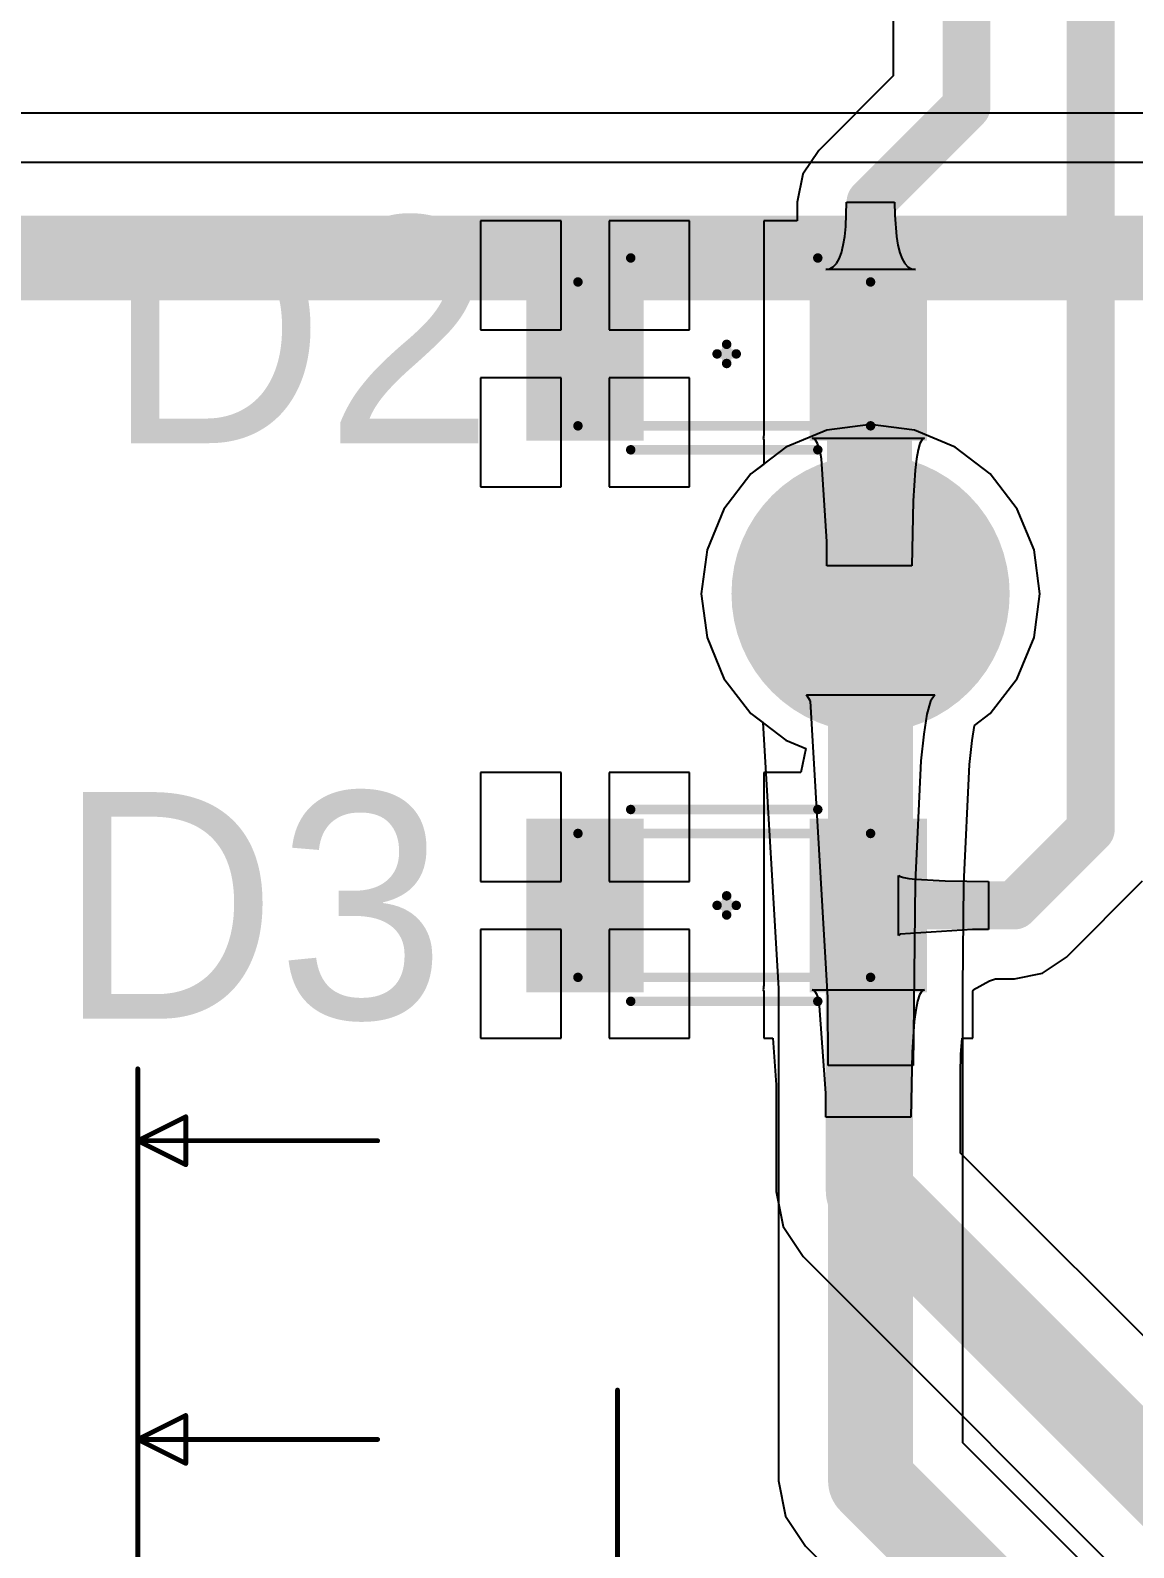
# Model space of a CAD drawing. Header units: millimetres. Extents: x 38.3 to 116.8, y 314 to 397.1.
# Drawn here: x 64.89 to 70.73, y 381.03 to 389.06 of the extents above; entities that cross this region are included whole.
import ezdxf

# ---------------------------------------------------------------- set-up
doc = ezdxf.new("R2010")
doc.units = ezdxf.units.MM
for name, color, linetype in [('BottomLayer', 5, 'Continuous'), ('BottomSolder', 6, 'Continuous'), ('Mechanical13', 56, 'Continuous'), ('Mechanical15', 56, 'Continuous'), ('Mechanical7', 56, 'Continuous'), ('MultiLayer', 9, 'Continuous'), ('TopLayer', 1, 'Continuous'), ('TopOverlay', 2, 'Continuous'), ('TopPaste', 8, 'Continuous'), ('TopSolder', 216, 'Continuous'), ('ViaHoleLayer', 16, 'Continuous')]:
    doc.layers.add(name, color=color, linetype=linetype)

# ---------------------------------------------------------------- blocks, each defined once
blk = doc.blocks.new('LED_19_217_GHC_YR1S2_3T_EVE_93')
at = {"layer": 'Mechanical7', "const_width": 0.0254}
for points in [[(-0.8000999999999999, 0), (-0.8000999999999999, -3.3274)], [(-3.3401, -0.3556), (-3.3401, -1.6256)], [(-1.0541, -2.8194), (-1.0541, -3.0734)], [(-0.8000999999999999, -2.9464), (-1.0541, -2.8194)], [(-0.8000999999999999, -2.9464), (-2.0701, -2.9464)], [(-0.8000999999999999, -2.9464), (-1.0541, -3.0734)]]:
    blk.add_lwpolyline(points, dxfattribs=at)
at = {"layer": 'Mechanical7', "const_width": 0.0127}
for points in [[(-3.34645, -1.6256, 1), (-3.33375, -1.6256, 1)], [(-1.06045, -2.8194, 1), (-1.04775, -2.8194, 1)], [(-1.06045, -2.8194, 1), (-1.04775, -2.8194, 1)], [(-2.07645, -2.9464, 1), (-2.06375, -2.9464, 1)], [(-0.80645, -2.9464, 1), (-0.79375, -2.9464, 1)], [(-0.80645, -2.9464, 1), (-0.79375, -2.9464, 1)], [(-0.80645, -2.9464, 1), (-0.79375, -2.9464, 1)], [(-1.06045, -3.0734, 1), (-1.04775, -3.0734, 1)], [(-1.06045, -3.0734, 1), (-1.04775, -3.0734, 1)], [(-0.80645, -3.3274, 1), (-0.79375, -3.3274, 1)]]:
    blk.add_lwpolyline(points, format="xyb", close=True, dxfattribs=at)
blk = doc.blocks.new('LED_19_217_GHC_YR1S2_3T_EVE_94')
at = {"layer": 'Mechanical7', "const_width": 0.0254}
for points in [[(-0.8000999999999999, 0), (-0.8000999999999999, -3.3274)], [(-1.0541, -2.8194), (-1.0541, -3.0734)], [(-0.8000999999999999, -2.9464), (-1.0541, -2.8194)], [(-0.8000999999999999, -2.9464), (-2.0701, -2.9464)], [(-0.8000999999999999, -2.9464), (-1.0541, -3.0734)]]:
    blk.add_lwpolyline(points, dxfattribs=at)
at = {"layer": 'Mechanical7', "const_width": 0.0127}
for points in [[(-1.06045, -2.8194, 1), (-1.04775, -2.8194, 1)], [(-1.06045, -2.8194, 1), (-1.04775, -2.8194, 1)], [(-2.07645, -2.9464, 1), (-2.06375, -2.9464, 1)], [(-0.80645, -2.9464, 1), (-0.79375, -2.9464, 1)], [(-0.80645, -2.9464, 1), (-0.79375, -2.9464, 1)], [(-0.80645, -2.9464, 1), (-0.79375, -2.9464, 1)], [(-1.06045, -3.0734, 1), (-1.04775, -3.0734, 1)], [(-1.06045, -3.0734, 1), (-1.04775, -3.0734, 1)], [(-0.80645, -3.3274, 1), (-0.79375, -3.3274, 1)]]:
    blk.add_lwpolyline(points, format="xyb", close=True, dxfattribs=at)
blk = doc.blocks.new('0603ESDA_05N_98')
at = {"layer": 'Mechanical13', "const_width": 0.0499999}
for points in [[(-0.7619999999999999, 0.3809999999999999), (-0.7619999999999999, -0.3809999999999999)], [(0.7874, 0.3809999999999999), (-0.7619999999999999, 0.3809999999999999)], [(0.7874, 0.3809999999999999), (0.7874, -0.3809999999999999)], [(0.7874, -0.3809999999999999), (-0.7619999999999999, -0.3809999999999999)]]:
    blk.add_lwpolyline(points, dxfattribs=at)
at = {"layer": 'Mechanical13', "const_width": 0.02499868}
for points in [[(-0.77449934, 0.3809999999999999, 1), (-0.7495006599999999, 0.3809999999999999, 1)], [(-0.77449934, 0.3809999999999999, 1), (-0.7495006599999999, 0.3809999999999999, 1)], [(0.77490066, 0.3809999999999999, 1), (0.79989934, 0.3809999999999999, 1)], [(0.77490066, 0.3809999999999999, 1), (0.79989934, 0.3809999999999999, 1)], [(-0.77449934, -0.3809999999999999, 1), (-0.7495006599999999, -0.3809999999999999, 1)], [(-0.77449934, -0.3809999999999999, 1), (-0.7495006599999999, -0.3809999999999999, 1)], [(0.77490066, -0.3809999999999999, 1), (0.79989934, -0.3809999999999999, 1)], [(0.77490066, -0.3809999999999999, 1), (0.79989934, -0.3809999999999999, 1)]]:
    blk.add_lwpolyline(points, format="xyb", close=True, dxfattribs=at)
at = {"layer": 'Mechanical15', "const_width": 0.0499999}
for points in [[(0.0508, 0), (-0.0508, 0)], [(0, 0.0508), (0, -0.0508)]]:
    blk.add_lwpolyline(points, dxfattribs=at)
at = {"layer": 'Mechanical15', "const_width": 0.02499868}
for points in [[(-0.06329934, 0, 1), (-0.03830065999999999, 0, 1)], [(-0.01249934, 0.0508, 1), (0.01249934, 0.0508, 1)], [(0.03830065999999999, 0, 1), (0.06329934, 0, 1)], [(-0.01249934, -0.0508, 1), (0.01249934, -0.0508, 1)]]:
    blk.add_lwpolyline(points, format="xyb", close=True, dxfattribs=at)
at = {"layer": 'TopLayer'}
for points in [[(-1.05000044, -0.4499991), (-0.4500016399999999, -0.4499991), (-1.05000044, 0.4499991), (-0.4500016399999999, 0.4499991)], [(0.4500016399999999, -0.4499991), (1.05000044, -0.4499991), (0.4500016399999999, 0.4499991), (1.05000044, 0.4499991)]]:
    blk.add_solid(points, dxfattribs=at)
at = {"layer": 'TopOverlay', "const_width": 0.0499999}
for points in [[(0.508, 0.508), (-0.4826, 0.508)], [(0.508, -0.508), (-0.4826, -0.508)]]:
    blk.add_lwpolyline(points, dxfattribs=at)
at = {"layer": 'TopOverlay', "const_width": 0.02499868}
for points in [[(-0.4950993399999999, 0.508, 1), (-0.47010066, 0.508, 1)], [(0.49550066, 0.508, 1), (0.52049934, 0.508, 1)], [(-0.4950993399999999, -0.508, 1), (-0.47010066, -0.508, 1)], [(0.49550066, -0.508, 1), (0.52049934, -0.508, 1)]]:
    blk.add_lwpolyline(points, format="xyb", close=True, dxfattribs=at)
at = {"layer": 'TopPaste'}
for points in [[(-1.05000044, -0.4499991), (-0.4500016399999999, -0.4499991), (-1.05000044, 0.4499991), (-0.4500016399999999, 0.4499991)], [(0.4500016399999999, -0.4499991), (1.05000044, -0.4499991), (0.4500016399999999, 0.4499991), (1.05000044, 0.4499991)]]:
    blk.add_solid(points, dxfattribs=at)
at = {"layer": 'TopSolder'}
for points in [[(-1.06000042, -0.4599990799999999), (-0.44000166, -0.4599990799999999), (-1.06000042, 0.4599990799999999), (-0.44000166, 0.4599990799999999)], [(0.44000166, -0.4599990799999999), (1.06000042, -0.4599990799999999), (0.44000166, 0.4599990799999999), (1.06000042, 0.4599990799999999)]]:
    blk.add_solid(points, dxfattribs=at)
blk = doc.blocks.new('0603ESDA_05N_99')
at = {"layer": 'Mechanical13', "const_width": 0.0499999}
for points in [[(-0.7619999999999999, 0.3809999999999999), (-0.7619999999999999, -0.3809999999999999)], [(0.7874, 0.3809999999999999), (-0.7619999999999999, 0.3809999999999999)], [(0.7874, 0.3809999999999999), (0.7874, -0.3809999999999999)], [(0.7874, -0.3809999999999999), (-0.7619999999999999, -0.3809999999999999)]]:
    blk.add_lwpolyline(points, dxfattribs=at)
at = {"layer": 'Mechanical13', "const_width": 0.02499868}
for points in [[(-0.77449934, 0.3809999999999999, 1), (-0.7495006599999999, 0.3809999999999999, 1)], [(-0.77449934, 0.3809999999999999, 1), (-0.7495006599999999, 0.3809999999999999, 1)], [(0.77490066, 0.3809999999999999, 1), (0.79989934, 0.3809999999999999, 1)], [(0.77490066, 0.3809999999999999, 1), (0.79989934, 0.3809999999999999, 1)], [(-0.77449934, -0.3809999999999999, 1), (-0.7495006599999999, -0.3809999999999999, 1)], [(-0.77449934, -0.3809999999999999, 1), (-0.7495006599999999, -0.3809999999999999, 1)], [(0.77490066, -0.3809999999999999, 1), (0.79989934, -0.3809999999999999, 1)], [(0.77490066, -0.3809999999999999, 1), (0.79989934, -0.3809999999999999, 1)]]:
    blk.add_lwpolyline(points, format="xyb", close=True, dxfattribs=at)
at = {"layer": 'Mechanical15', "const_width": 0.0499999}
for points in [[(0.0508, 0), (-0.0508, 0)], [(0, 0.0508), (0, -0.0508)]]:
    blk.add_lwpolyline(points, dxfattribs=at)
at = {"layer": 'Mechanical15', "const_width": 0.02499868}
for points in [[(-0.06329934, 0, 1), (-0.03830065999999999, 0, 1)], [(-0.01249934, 0.0508, 1), (0.01249934, 0.0508, 1)], [(0.03830065999999999, 0, 1), (0.06329934, 0, 1)], [(-0.01249934, -0.0508, 1), (0.01249934, -0.0508, 1)]]:
    blk.add_lwpolyline(points, format="xyb", close=True, dxfattribs=at)
at = {"layer": 'TopLayer'}
for points in [[(-1.05000044, -0.4499991), (-0.4500016399999999, -0.4499991), (-1.05000044, 0.4499991), (-0.4500016399999999, 0.4499991)], [(0.4500016399999999, -0.4499991), (1.05000044, -0.4499991), (0.4500016399999999, 0.4499991), (1.05000044, 0.4499991)]]:
    blk.add_solid(points, dxfattribs=at)
at = {"layer": 'TopOverlay', "const_width": 0.0499999}
for points in [[(0.508, 0.508), (-0.4826, 0.508)], [(0.508, -0.508), (-0.4826, -0.508)]]:
    blk.add_lwpolyline(points, dxfattribs=at)
at = {"layer": 'TopOverlay', "const_width": 0.02499868}
for points in [[(-0.4950993399999999, 0.508, 1), (-0.47010066, 0.508, 1)], [(0.49550066, 0.508, 1), (0.52049934, 0.508, 1)], [(-0.4950993399999999, -0.508, 1), (-0.47010066, -0.508, 1)], [(0.49550066, -0.508, 1), (0.52049934, -0.508, 1)]]:
    blk.add_lwpolyline(points, format="xyb", close=True, dxfattribs=at)
at = {"layer": 'TopPaste'}
for points in [[(-1.05000044, -0.4499991), (-0.4500016399999999, -0.4499991), (-1.05000044, 0.4499991), (-0.4500016399999999, 0.4499991)], [(0.4500016399999999, -0.4499991), (1.05000044, -0.4499991), (0.4500016399999999, 0.4499991), (1.05000044, 0.4499991)]]:
    blk.add_solid(points, dxfattribs=at)
at = {"layer": 'TopSolder'}
for points in [[(-1.06000042, -0.4599990799999999), (-0.44000166, -0.4599990799999999), (-1.06000042, 0.4599990799999999), (-0.44000166, 0.4599990799999999)], [(0.44000166, -0.4599990799999999), (1.06000042, -0.4599990799999999), (0.44000166, 0.4599990799999999), (1.06000042, 0.4599990799999999)]]:
    blk.add_solid(points, dxfattribs=at)

msp = doc.modelspace()

# ---------------------------------------------------------------- linework, layer by layer
at = {"layer": 'BottomLayer'}
for p, q in [((70.86598984, 388.62496824), (57.91199999999999, 388.62498856)), ((57.91199999999999, 388.3660126999999), (70.86598984, 388.36599238)), ((69.342, 386.9766708), (69.10992528, 386.94611714)), ((69.57407471999998, 386.94611714), (69.342, 386.9766708)), ((69.10992528, 386.94611714), (68.8936646, 386.85653896)), ((69.79033539999999, 386.85653896), (69.57407471999998, 386.94611714)), ((68.8936646, 386.85653896), (68.70795758, 386.7140424199999)), ((69.97604242, 386.7140424199999), (69.79033539999999, 386.85653896)), ((68.70795758, 386.7140424199999), (68.56546103999999, 386.5283354)), ((70.11853896, 386.5283354), (69.97604242, 386.7140424199999)), ((68.56546103999999, 386.5283354), (68.47588286, 386.3120747199999)), ((70.20811714, 386.3120747199999), (70.11853896, 386.5283354)), ((68.47588286, 386.3120747199999), (68.44532919999999, 386.08)), ((70.2386708, 386.08), (70.20811714, 386.3120747199999)), ((68.44532919999999, 386.08), (68.47588286, 385.84792528)), ((70.20811714, 385.84792528), (70.2386708, 386.08)), ((68.47588286, 385.84792528), (68.56546103999999, 385.6316646)), ((70.11853896, 385.6316646), (70.20811714, 385.84792528)), ((68.56546103999999, 385.6316646), (68.70795758, 385.44595758)), ((69.97604242, 385.44595758), (70.11853896, 385.6316646)), ((69.02419266, 385.51075044), (69.00242232, 385.543425)), ((69.00242232, 385.543425), (69.68157768, 385.543425)), ((69.11585364, 383.94096948), (69.02419266, 385.51075044)), ((69.65980734, 385.51075044), (69.64032807999999, 385.44173356)), ((69.68157768, 385.543425), (69.65980734, 385.51075044)), ((68.70795758, 385.44595758), (68.7714017, 385.39727594)), ((69.64032807999999, 385.44173356), (69.62314244, 385.33636928)), ((69.89302505999999, 385.38225692), (69.97604242, 385.44595758)), ((68.7714017, 385.39727594), (68.85361642, 383.98925488)), ((69.87992627999999, 385.30195482), (69.89302505999999, 385.38225692)), ((69.62314244, 385.33636928), (69.60824788000001, 385.19466268)), ((69.86657095999999, 385.17489894), (69.87992627999999, 385.30195482)), ((69.60824788000001, 385.19466268), (69.57731068, 384.5514788)), ((69.8362205, 384.54387912), (69.86657095999999, 385.17489894)), ((69.57731068, 384.5514788), (69.56699827999999, 383.5811988)), ((69.83038358, 383.99475652), (69.8362205, 384.54387912)), ((68.85361642, 383.98925488), (68.85361642, 381.381)), ((69.83038358, 381.58329068), (69.83038358, 383.99475652)), ((69.11700171999999, 383.5811988), (69.11585364, 383.94096948)), ((69.56699827999999, 383.5811988), (69.11700171999999, 383.5811988)), ((70.68729067999999, 380.72638358), (69.83038358, 381.58329068)), ((68.85361642, 381.381), (68.89078932, 381.19410172)), ((68.89078932, 381.19410172), (68.99665906, 381.0356616)), ((68.99665906, 381.0356616), (70.13965906, 379.8926615999999))]:
    msp.add_line(p, q, dxfattribs=at)
at = {"layer": 'BottomLayer', "const_width": 0.4499991}
for points in [[(64.389, 387.8579999999999), (72.64399999999999, 387.8579999999999)], [(69.342, 381.381), (69.342, 386.08)], [(69.34199746, 381.381), (70.48499746, 380.238)]]:
    msp.add_lwpolyline(points, dxfattribs=at)
at = {"layer": 'BottomLayer'}
for points, const_width in [([(69.02449999999999, 386.08, 1), (69.6595, 386.08, 1)], 0.635), ([(69.22950086, 386.08, 1), (69.45449914, 386.08, 1)], 0.22499828), ([(69.22949831999999, 381.381, 1), (69.4544966, 381.381, 1)], 0.22499828), ([(69.22950086, 381.381, 1), (69.45449914, 381.381, 1)], 0.22499828)]:
    msp.add_lwpolyline(points, format="xyb", close=True, dxfattribs=dict(at, const_width=const_width))
at = {"layer": 'BottomSolder', "const_width": 0.7366}
msp.add_lwpolyline([(68.9737, 386.08, 1), (69.71029999999999, 386.08, 1)], format="xyb", close=True, dxfattribs=at)
at = {"layer": 'MultiLayer', "const_width": 0.635}
msp.add_lwpolyline([(69.02449999999999, 386.08, 1), (69.6595, 386.08, 1)], format="xyb", close=True, dxfattribs=at)
at = {"layer": 'TopLayer'}
for p, q in [((69.46153493999999, 390.79600022), (69.46153493999999, 388.82227798)), ((69.46153493999999, 388.82227798), (69.06731423999999, 388.42805728)), ((69.06731423999999, 388.42805728), (68.98310562, 388.3020301)), ((68.98310562, 388.3020301), (68.95353494, 388.15337152)), ((68.95353494, 388.08561956), (68.95244527999999, 388.0539991)), ((68.95353494, 388.15337152), (68.95353494, 388.08561956)), ((69.21057532, 388.02506088), (69.215, 388.15337152)), ((69.215, 388.15337152), (69.469, 388.15337152)), ((69.469, 388.15337152), (69.4701049, 388.0856525799999)), ((69.4701049, 388.0856525799999), (69.47895426, 387.97159642)), ((67.70299896, 388.0539991), (67.27599955999999, 388.0539991)), ((67.27599955999999, 388.0539991), (67.27599955999999, 387.477)), ((67.70299896, 387.477), (67.70299896, 388.0539991)), ((68.38399835999999, 388.0539991), (67.95699895999999, 388.0539991)), ((67.95699895999999, 388.0539991), (67.95699895999999, 387.477)), ((68.38399835999999, 387.477), (68.38399835999999, 388.0539991)), ((68.95244527999999, 388.0539991), (68.77600163999999, 388.0539991)), ((68.77600163999999, 388.0539991), (68.77600163999999, 386.919597)), ((69.20504574, 387.97159642), (69.21057532, 388.02506088)), ((69.18734702, 387.88605684), (69.19730127999999, 387.92526174)), ((69.19730127999999, 387.92526174), (69.20504574, 387.97159642)), ((69.47895426, 387.97159642), (69.48669871999999, 387.92526174)), ((69.48669871999999, 387.92526174), (69.49665298, 387.88605684)), ((69.16079893999999, 387.82902876), (69.17517787999999, 387.85397918)), ((69.17517787999999, 387.85397918), (69.18734702, 387.88605684)), ((69.49665298, 387.88605684), (69.50882211999999, 387.85397918)), ((69.50882211999999, 387.85397918), (69.52320105999999, 387.82902876)), ((69.10438554, 387.7969511), (69.12540403999999, 387.80051472)), ((69.57961445999999, 387.7969511), (69.10438554, 387.7969511)), ((69.12540403999999, 387.80051472), (69.14420766, 387.8112081199999)), ((69.14420766, 387.8112081199999), (69.16079893999999, 387.82902876)), ((69.52320105999999, 387.82902876), (69.53979233999999, 387.8112081199999)), ((69.53979233999999, 387.8112081199999), (69.55859596, 387.80051472)), ((69.55859596, 387.80051472), (69.57961445999999, 387.7969511)), ((67.27599955999999, 387.477), (67.70299896, 387.477)), ((67.95699895999999, 387.477), (68.38399835999999, 387.477)), ((67.70299896, 387.223), (67.27599955999999, 387.223)), ((67.27599955999999, 387.223), (67.27599955999999, 386.6460009)), ((67.70299896, 386.6460009), (67.70299896, 387.223)), ((68.38399835999999, 387.223), (67.95699895999999, 387.223)), ((67.95699895999999, 387.223), (67.95699895999999, 386.6460009)), ((68.38399835999999, 386.6460009), (68.38399835999999, 387.223)), ((68.77496785999999, 386.90754724), (68.77407378, 386.9030489)), ((68.77407378, 386.9030489), (68.77600163999999, 386.89335626)), ((68.77600163999999, 386.919597), (68.77423126, 386.91207606)), ((68.77423126, 386.91207606), (68.77496785999999, 386.90754724)), ((68.77600163999999, 386.89335626), (68.77600163999999, 386.76625466)), ((69.04786038, 386.89630012), (69.03304964, 386.9030489)), ((69.03304964, 386.9030489), (69.62695244, 386.9030489)), ((69.06111155999999, 386.8760487), (69.04786038, 386.89630012)), ((69.07280571999999, 386.84229972), (69.06111155999999, 386.8760487)), ((69.60320852, 386.8760487), (69.59331775999999, 386.84229972)), ((69.61442261999998, 386.89630012), (69.60320852, 386.8760487)), ((69.62695244, 386.9030489), (69.61442261999998, 386.89630012)), ((69.08293778, 386.7950481), (69.07280571999999, 386.84229972)), ((69.11022246, 386.3563012), (69.08293778, 386.7950481)), ((69.58474272, 386.7950481), (69.57748848, 386.73429892)), ((69.59331775999999, 386.84229972), (69.58474272, 386.7950481)), ((68.70795758, 386.7140424199999), (68.56546103999999, 386.5283354)), ((68.77600163999999, 386.76625466), (68.70795758, 386.7140424199999)), ((69.57748848, 386.73429892), (69.56693478, 386.57230026)), ((67.27599955999999, 386.6460009), (67.70299896, 386.6460009)), ((67.95699895999999, 386.6460009), (68.38399835999999, 386.6460009)), ((69.56693478, 386.57230026), (69.5609988, 386.22805152)), ((68.56546103999999, 386.5283354), (68.47588286, 386.3120747199999)), ((68.47588286, 386.3120747199999), (68.44532919999999, 386.08)), ((69.11100223999999, 386.22805152), (69.11022246, 386.3563012)), ((69.5609988, 386.22805152), (69.11100223999999, 386.22805152)), ((68.44532919999999, 386.08), (68.47588286, 385.84792528)), ((68.47588286, 385.84792528), (68.56546103999999, 385.6316646)), ((68.56546103999999, 385.6316646), (68.70795758, 385.44595758)), ((68.70795758, 385.44595758), (68.8936646, 385.30346104)), ((68.8936646, 385.30346104), (68.99858945999999, 385.2599991)), ((68.99858945999999, 385.2599991), (68.97332662, 385.1329991)), ((67.70299896, 385.1329991), (67.27599955999999, 385.1329991)), ((67.27599955999999, 385.1329991), (67.27599955999999, 384.556)), ((67.70299896, 384.556), (67.70299896, 385.1329991)), ((68.38399835999999, 385.1329991), (67.95699895999999, 385.1329991)), ((67.95699895999999, 385.1329991), (67.95699895999999, 384.556)), ((68.38399835999999, 384.556), (68.38399835999999, 385.1329991)), ((68.97332662, 385.1329991), (68.77600163999999, 385.1329991)), ((68.77600163999999, 385.1329991), (68.77600163999999, 384.00418754)), ((67.27599955999999, 384.556), (67.70299896, 384.556)), ((67.95699895999999, 384.556), (68.38399835999999, 384.556)), ((69.48899996, 384.26980042), (69.48899996, 384.58819958)), ((69.48899996, 384.58819958), (69.49957144, 384.58208072)), ((69.49957144, 384.58208072), (69.51838522, 384.57660702)), ((69.51838522, 384.57660702), (69.54544638, 384.57177848)), ((69.54544638, 384.57177848), (69.58075237999999, 384.56759256)), ((69.58075237999999, 384.56759256), (69.73613942, 384.55889814)), ((69.73613942, 384.55889814), (69.96573002, 384.556)), ((69.96573002, 384.556), (69.96573002, 384.302)), ((70.37868576, 384.15431424), (70.78268546, 384.5583139399999)), ((67.70299896, 384.302), (67.27599955999999, 384.302)), ((67.27599955999999, 384.302), (67.27599955999999, 383.7250008999999)), ((67.70299896, 383.7250008999999), (67.70299896, 384.302)), ((68.38399835999999, 384.302), (67.95699895999999, 384.302)), ((67.95699895999999, 384.302), (67.95699895999999, 383.7250008999999)), ((68.38399835999999, 383.7250008999999), (68.38399835999999, 384.302)), ((69.88095498, 384.30167742), (69.49957144, 384.27591928)), ((69.96573002, 384.302), (69.88095498, 384.30167742)), ((69.49957144, 384.27591928), (69.48899996, 384.26980042)), ((70.25265857999999, 384.07010562), (70.37868576, 384.15431424)), ((70.10399999999998, 384.04053494), (70.25265857999999, 384.07010562)), ((68.77576033999999, 383.99052488), (68.77407378, 383.9820489)), ((68.77407378, 383.9820489), (68.77600163999999, 383.97235626)), ((68.77600163999999, 384.00418754), (68.77463512, 383.99909738)), ((68.77463512, 383.99909738), (68.77576033999999, 383.99052488)), ((69.04671991999999, 383.97530012), (69.03304964, 383.9820489)), ((69.03304964, 383.9820489), (69.62695244, 383.9820489)), ((69.05895256, 383.9550487), (69.04671991999999, 383.97530012)), ((69.61328216, 383.97530012), (69.60104951999999, 383.9550487)), ((69.62695244, 383.9820489), (69.61328216, 383.97530012)), ((69.88400044, 383.97235626), (69.8859283, 383.98204636)), ((69.8859283, 383.98204636), (69.97109449999999, 384.02903382)), ((69.97109449999999, 384.02903382), (70.00403068, 384.04053494)), ((70.00403068, 384.04053494), (70.10399999999998, 384.04053494)), ((68.77600163999999, 383.97235626), (68.77600163999999, 383.7250008999999)), ((69.06974502, 383.92129972), (69.05895256, 383.9550487)), ((69.1042814, 383.4353012), (69.06974502, 383.92129972)), ((69.59025706, 383.92129972), (69.58090224, 383.8740481)), ((69.60104951999999, 383.9550487), (69.59025706, 383.92129972)), ((69.88400044, 383.7250008999999), (69.88400044, 383.97235626)), ((69.58090224, 383.8740481), (69.5729876, 383.81329892)), ((69.5729876, 383.81329892), (69.56147632, 383.65130026)), ((67.27599955999999, 383.7250008999999), (67.70299896, 383.7250008999999)), ((67.95699895999999, 383.7250008999999), (68.38399835999999, 383.7250008999999)), ((68.77600163999999, 383.7250008999999), (68.82406352, 383.7250008999999)), ((68.82406352, 383.7250008999999), (68.84161746, 383.47799352)), ((69.82027946, 383.63965944), (69.82634244, 383.7250008999999)), ((69.82634244, 383.7250008999999), (69.88400044, 383.7250008999999)), ((69.56147632, 383.65130026), (69.55499932, 383.30705152)), ((69.81838462, 383.53896876), (69.82027946, 383.63965944)), ((69.81838462, 383.1168995), (69.81838462, 383.53896876)), ((68.84161746, 383.47799352), (68.84161746, 382.91460374)), ((69.10500275999999, 383.30705152), (69.1042814, 383.4353012)), ((69.55499932, 383.30705152), (69.10500275999999, 383.30705152)), ((69.93894571999999, 382.9963384), (69.81838462, 383.1168995)), ((72.2273384, 380.70794826), (69.93894571999999, 382.9963384)), ((68.84161746, 382.91460374), (68.8787929, 382.72770546)), ((68.8787929, 382.72770546), (68.98466264, 382.56926534)), ((68.98466264, 382.56926534), (69.24826383999999, 382.3056616)), ((69.24826383999999, 382.3056616), (69.24827907999999, 382.30565144)), ((69.24827907999999, 382.30565144), (71.39361642, 380.16031156))]:
    msp.add_line(p, q, dxfattribs=at)
for points, const_width in [([(70.5079997, 384.8329997), (70.5079997, 392.38499882)], 0.254), ([(69.85, 388.66137152), (69.85, 391.86999858)], 0.254), ([(69.342, 388.15337152), (69.85, 388.66137152)], 0.254), ([(69.342, 387.36199896), (69.342, 388.15337152)], 0.254), ([(69.33000104, 387.35), (69.33600052, 387.34400052)], 0.4499991), ([(69.33600052, 386.08599948), (69.33600052, 387.34400052)], 0.4499991), ([(69.33000104, 387.35), (69.342, 387.36199896)], 0.254), ([(69.33600052, 386.08599948), (69.342, 386.08)], 0.4499991), ([(70.10399999999998, 384.429), (70.5079997, 384.8329997)], 0.254), ([(69.33000104, 382.91460374), (69.33000104, 384.56900226)], 0.4499991), ([(69.33000104, 384.429), (70.10399999999998, 384.429)], 0.254), ([(69.33000104, 382.91460374), (69.59360477999999, 382.651)], 0.4499991), ([(69.59360477999999, 382.651), (69.59360731999999, 382.651)], 0.4499991), ([(69.59360731999999, 382.651), (71.88199999999999, 380.36260732)], 0.4499991)]:
    msp.add_lwpolyline(points, dxfattribs=dict(at, const_width=const_width))
for points, const_width in [([(69.7865, 388.66137152, 1), (69.9135, 388.66137152, 1)], 0.127), ([(69.7865, 388.66137152, 1), (69.9135, 388.66137152, 1)], 0.127), ([(69.2785, 388.15337152, 1), (69.40549999999999, 388.15337152, 1)], 0.127), ([(69.2785, 388.15337152, 1), (69.40549999999999, 388.15337152, 1)], 0.127), ([(69.2175019, 387.35, 1), (69.44250018, 387.35, 1)], 0.22499828), ([(69.22350137999999, 387.34400052, 1), (69.44849966, 387.34400052, 1)], 0.22499828), ([(69.22350137999999, 387.34400052, 1), (69.44849966, 387.34400052, 1)], 0.22499828), ([(69.26650104, 387.35, 1), (69.39350103999999, 387.35, 1)], 0.127), ([(69.2785, 387.36199896, 1), (69.40549999999999, 387.36199896, 1)], 0.127), ([(69.2785, 387.36199896, 1), (69.40549999999999, 387.36199896, 1)], 0.127), ([(69.02449999999999, 386.08, 1), (69.6595, 386.08, 1)], 0.635), ([(69.22350137999999, 386.08599948, 1), (69.44849966, 386.08599948, 1)], 0.22499828), ([(69.22350137999999, 386.08599948, 1), (69.44849966, 386.08599948, 1)], 0.22499828), ([(69.22950086, 386.08, 1), (69.45449914, 386.08, 1)], 0.22499828), ([(70.4444997, 384.8329997, 1), (70.57149969999999, 384.8329997, 1)], 0.127), ([(70.4444997, 384.8329997, 1), (70.57149969999999, 384.8329997, 1)], 0.127), ([(69.2175019, 384.56900226, 1), (69.44250018, 384.56900226, 1)], 0.22499828), ([(69.26650104, 384.429, 1), (69.39350103999999, 384.429, 1)], 0.127), ([(70.0405, 384.429, 1), (70.1675, 384.429, 1)], 0.127), ([(70.0405, 384.429, 1), (70.1675, 384.429, 1)], 0.127), ([(69.2175019, 382.91460374, 1), (69.44250018, 382.91460374, 1)], 0.22499828), ([(69.2175019, 382.91460374, 1), (69.44250018, 382.91460374, 1)], 0.22499828), ([(69.48110564, 382.651, 1), (69.70610391999999, 382.651, 1)], 0.22499828), ([(69.48110564, 382.651, 1), (69.70610391999999, 382.651, 1)], 0.22499828), ([(69.48110817999999, 382.651, 1), (69.70610646, 382.651, 1)], 0.22499828), ([(69.48110817999999, 382.651, 1), (69.70610646, 382.651, 1)], 0.22499828)]:
    msp.add_lwpolyline(points, format="xyb", close=True, dxfattribs=dict(at, const_width=const_width))
at = {"layer": 'TopSolder', "const_width": 0.7366}
msp.add_lwpolyline([(68.9737, 386.08, 1), (69.71029999999999, 386.08, 1)], format="xyb", close=True, dxfattribs=at)
at = {"layer": 'ViaHoleLayer', "const_width": 0.3556}
msp.add_lwpolyline([(69.1642, 386.08, 1), (69.5198, 386.08, 1)], format="xyb", close=True, dxfattribs=at)

# ---------------------------------------------------------------- block references
at = {"rotation": 180}
for name, p in [('0603ESDA_05N_99', (68.58, 387.35)), ('0603ESDA_05N_98', (68.58, 384.429)), ('LED_19_217_GHC_YR1S2_3T_EVE_93', (64.66190013999999, 380.23610516)), ('LED_19_217_GHC_YR1S2_3T_EVE_94', (64.66190013999999, 378.65410426))]:
    msp.add_blockref(name, p, dxfattribs=at)

# ---------------------------------------------------------------- texts
at = {"layer": 'TopOverlay'}
for s, p in [('D2', (65.29432458, 386.8771942399999)), ('D3', (65.04032457999999, 383.82919424))]:
    msp.add_text(s, height=1.20000014, dxfattribs=at).set_placement(p)

doc.saveas('drawing.dxf')
